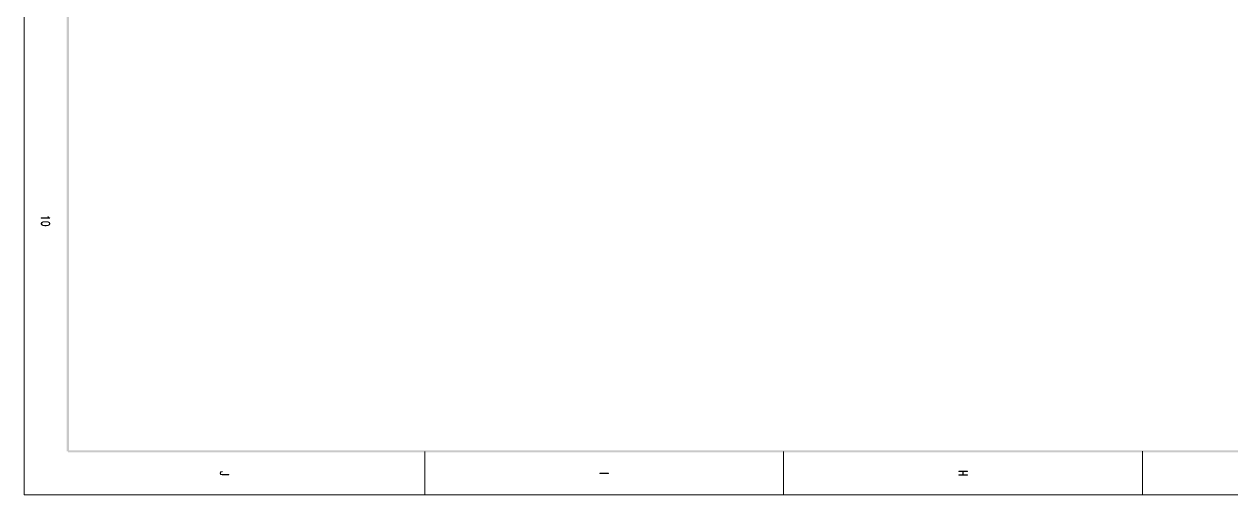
# Model space of a CAD drawing. Header units: millimetres. Extents: x 0 to 588, y 0 to 874.
# Drawn here: x 0 to 193, y 0 to 75.4 of the extents above; entities that cross this region are included whole.
import ezdxf

# ---------------------------------------------------------------- set-up
doc = ezdxf.new("R2010")
doc.units = ezdxf.units.MM
doc.layers.get('0').update_dxf_attribs({"lineweight": 18})

msp = doc.modelspace()

# ---------------------------------------------------------------- hatches: boundary and pattern name
for points in [[(7.15, 813.33), (6.82, 813.33), (7.15, 6.99)], [(6.82, 813.33), (7.15, 6.99), (6.82, 6.99)], [(6.99, 7.15), (6.99, 6.82), (580.62, 7.15)], [(6.99, 6.82), (580.62, 7.15), (580.62, 6.82)]]:
    msp.add_hatch(color=0).paths.add_polyline_path(points, flags=0)

# ---------------------------------------------------------------- linework, layer by layer
at = {"color": 0, "lineweight": 0}
for points in [[(0, 830.79), (0, 0)], [(3.85, 44.51), (3.94, 44.43), (4.13, 44.28), (2.73, 44.28)], [(3.85, 44.51), (3.79, 44.51), (3.85, 44.43), (4, 44.34), (2.73, 44.34), (2.73, 44.28)], [(4.06, 43.54), (3.85, 43.65), (3.53, 43.69), (3.32, 43.69), (2.98, 43.65), (2.79, 43.54)], [(2.86, 43.58), (2.79, 43.46), (2.79, 43.35), (2.86, 43.22)], [(2.79, 43.26), (2.98, 43.18), (3.32, 43.12), (3.53, 43.12), (3.85, 43.18), (4.06, 43.26)], [(4, 43.22), (4.06, 43.35), (4.06, 43.46), (4, 43.58)], [(64.07, 0), (64.07, 6.94)], [(121.48, 0), (121.48, 6.92)], [(178.88, 0), (178.88, 6.99)], [(32.72, 3.26), (32.72, 3.2), (31.67, 3.2), (31.47, 3.26), (31.41, 3.3), (31.33, 3.41), (31.33, 3.51), (31.41, 3.62), (31.47, 3.68), (31.67, 3.73)], [(32.72, 3.26), (31.67, 3.26), (31.47, 3.3), (31.41, 3.41), (31.41, 3.51), (31.47, 3.62), (31.67, 3.68), (31.67, 3.73)], [(93.47, 3.49), (92.08, 3.49), (92.08, 3.43)], [(93.47, 3.49), (93.47, 3.43), (92.08, 3.43)], [(150.16, 3.75), (150.16, 3.2)], [(150.22, 3.75), (150.22, 3.2)], [(0, 0), (587.61, 0)]]:
    msp.add_lwpolyline(points, dxfattribs=at)
for points in [[(4.13, 43.46), (4.06, 43.58), (3.85, 43.69), (3.53, 43.73), (3.32, 43.73), (2.98, 43.69), (2.79, 43.58), (2.73, 43.46), (2.73, 43.35), (2.79, 43.22), (2.98, 43.12), (3.32, 43.07), (3.53, 43.07), (3.85, 43.12), (4.06, 43.22), (4.13, 43.35)], [(149.48, 3.79), (150.88, 3.79), (150.88, 3.75), (149.48, 3.75)], [(149.48, 3.15), (150.88, 3.15), (150.88, 3.2), (149.48, 3.2)]]:
    msp.add_lwpolyline(points, close=True, dxfattribs=at)

doc.saveas('drawing.dxf')
